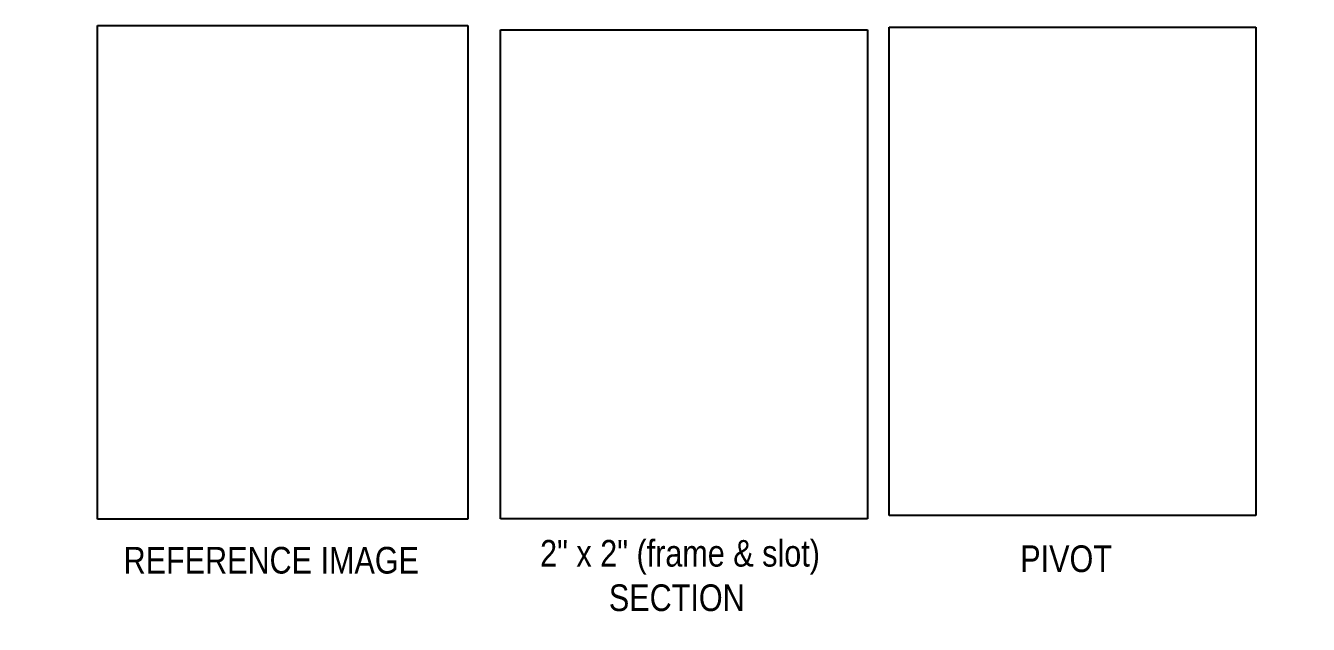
# Model space of a CAD drawing. Header units: inches. Extents: x -109431 to 29005, y -34715 to -1756.
# Drawn here: x -43788.9 to -43548.5, y -11324.3 to -11212 of the extents above; entities that cross this region are included whole.
import ezdxf

# ---------------------------------------------------------------- set-up
doc = ezdxf.new("R2010")
doc.units = ezdxf.units.IN
doc.header["$LTSCALE"] = 0.05
doc.header["$MEASUREMENT"] = 0
doc.layers.add('Flooring Layout', color=7, linetype='Continuous')
doc.layers.add('text', color=4, linetype='Continuous')
doc.styles.add('4MMOF3-8', font='ARIALN.TTF', dxfattribs={"height": 5.12})
picture_1 = doc.add_image_def('image3.jpg', size_in_pixel=(1200, 1600))
picture_2 = doc.add_image_def('image4.jpg', size_in_pixel=(1200, 1600))
picture_3 = doc.add_image_def('image5.jpg', size_in_pixel=(1200, 1600))

msp = doc.modelspace()

# ---------------------------------------------------------------- texts
at = {"layer": 'text', "ltscale": 50, "insert": (-43710.41205, -11315.166), "char_height": 5, "attachment_point": 4, "style": '4MMOF3-8', "bg_fill": 2}
msp.add_mtext_dynamic_manual_height_columns('\\pi16.32265;{\\C32;\\c2648525; 2" x 2" (frame & slot)\\P\\pi30.81276;SECTION}', width=86.3458436, gutter_width=15.396, heights=[26.62558], dxfattribs=at)

# ---------------------------------------------------------------- pictures from other files: only their frames are drawn
at = {"layer": 'Flooring Layout', "ltscale": 50}
image = msp.add_image(picture_1, insert=(-43775.45628, -11304.56836), size_in_units=(69.42979, 92.57305), dxfattribs=at)
image.dxf.flags = 7
image = msp.add_image(picture_2, insert=(-43699.91019, -11304.48132), size_in_units=(68.78896, 91.71861), dxfattribs=at)
image.dxf.flags = 7
image = msp.add_image(picture_3, insert=(-43627.05221, -11303.8842), size_in_units=(68.70627, 91.60836), dxfattribs=at)
image.dxf.flags = 7

# ---------------------------------------------------------------- next in the draw order: texts
at = {"layer": 'text', "ltscale": 50, "char_height": 5, "attachment_point": 4, "style": '4MMOF3-8', "bg_fill": 2}
for s, insert in [('\\pi15.86221;{\\C32;\\c2648525;REFERENCE IMAGE}', (-43786.41724, -11312.30552)), ('\\pi34.85096;{\\C32;\\c2648525;PIVOT}', (-43637.34305, -11312.0196))]:
    msp.add_mtext_dynamic_manual_height_columns(s, width=86.3458436, gutter_width=15.396, heights=[26.62558], dxfattribs=dict(at, insert=insert))

doc.saveas('drawing.dxf')
